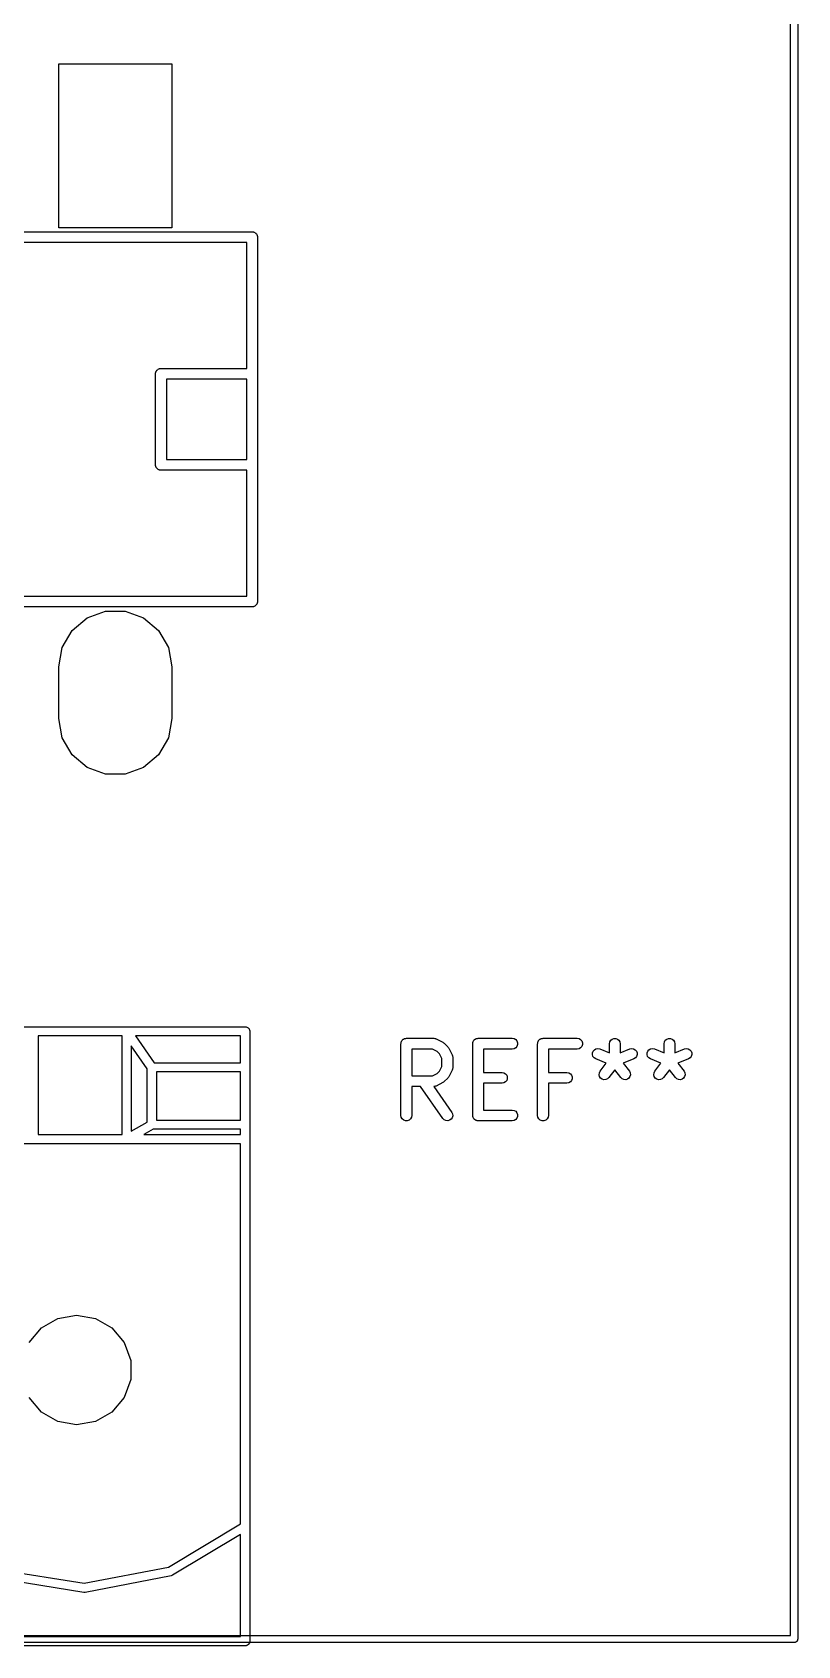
# Model space of a CAD drawing. Extents: x 10 to 287, y -200 to -10.
# Drawn here: x 201.38 to 212.05, y -130.09 to -107.61 of the extents above; entities that cross this region are included whole.
import ezdxf

# ---------------------------------------------------------------- set-up
doc = ezdxf.new("R2010")
doc.units = 0
doc.header["$MEASUREMENT"] = 0
doc.layers.add('BLACK', color=7, linetype='CONTINUOUS')

msp = doc.modelspace()

# ---------------------------------------------------------------- linework, layer by layer
at = {"layer": 'Black'}
for p, q in [((211.95, -129.95), (211.95, -30.05)), ((212.05, -30), (212.05, -130)), ((201.753, -110.333), (201.753, -108.047)), ((201.753, -108.047), (203.327, -108.047)), ((203.327, -108.047), (203.327, -110.333)), ((195.555, -110.385), (204.445, -110.385)), ((203.327, -110.333), (201.753, -110.333)), ((204.445, -110.385), (204.451, -110.386)), ((204.451, -110.386), (204.458, -110.386)), ((204.458, -110.386), (204.464, -110.388)), ((204.464, -110.388), (204.471, -110.39)), ((204.471, -110.39), (204.476, -110.393)), ((204.476, -110.393), (204.482, -110.395)), ((204.482, -110.395), (204.488, -110.399)), ((204.488, -110.399), (204.493, -110.403)), ((204.493, -110.403), (204.497, -110.408)), ((204.497, -110.408), (204.502, -110.412)), ((204.502, -110.412), (204.506, -110.417)), ((204.37, -110.535), (195.63, -110.535)), ((204.37, -112.29), (204.37, -110.535)), ((204.506, -110.417), (204.51, -110.422)), ((204.51, -110.422), (204.512, -110.429)), ((204.512, -110.429), (204.515, -110.434)), ((204.515, -110.434), (204.517, -110.441)), ((204.517, -110.441), (204.519, -110.447)), ((204.519, -110.447), (204.519, -110.454)), ((204.519, -110.454), (204.52, -110.46)), ((204.52, -110.46), (204.52, -115.54)), ((203.1, -112.365), (203.101, -112.359)), ((203.1, -113.635), (203.1, -112.365)), ((203.101, -112.352), (203.103, -112.346)), ((203.101, -112.359), (203.101, -112.352)), ((203.103, -112.346), (203.105, -112.339)), ((203.105, -112.339), (203.108, -112.334)), ((203.108, -112.334), (203.11, -112.328)), ((203.11, -112.328), (203.114, -112.322)), ((203.114, -112.322), (203.118, -112.317)), ((203.118, -112.317), (203.123, -112.313)), ((203.123, -112.313), (203.127, -112.308)), ((203.127, -112.308), (203.132, -112.304)), ((203.132, -112.304), (203.137, -112.3)), ((203.137, -112.3), (203.144, -112.298)), ((203.144, -112.298), (203.149, -112.295)), ((203.149, -112.295), (203.156, -112.293)), ((203.156, -112.293), (203.162, -112.291)), ((203.162, -112.291), (203.169, -112.291)), ((203.169, -112.291), (203.175, -112.29)), ((203.175, -112.29), (204.37, -112.29)), ((203.25, -112.44), (203.25, -113.56)), ((204.37, -112.44), (203.25, -112.44)), ((204.37, -113.56), (204.37, -112.44)), ((203.25, -113.56), (204.37, -113.56)), ((203.101, -113.641), (203.1, -113.635)), ((203.101, -113.648), (203.101, -113.641)), ((203.103, -113.654), (203.101, -113.648)), ((203.105, -113.661), (203.103, -113.654)), ((203.108, -113.666), (203.105, -113.661)), ((203.11, -113.672), (203.108, -113.666)), ((203.114, -113.678), (203.11, -113.672)), ((203.118, -113.683), (203.114, -113.678)), ((203.123, -113.687), (203.118, -113.683)), ((203.127, -113.692), (203.123, -113.687)), ((203.132, -113.696), (203.127, -113.692)), ((203.137, -113.7), (203.132, -113.696)), ((203.144, -113.702), (203.137, -113.7)), ((203.149, -113.705), (203.144, -113.702)), ((203.156, -113.707), (203.149, -113.705)), ((203.162, -113.709), (203.156, -113.707)), ((203.169, -113.709), (203.162, -113.709)), ((203.175, -113.71), (203.169, -113.709)), ((204.37, -113.71), (203.175, -113.71)), ((204.37, -115.465), (204.37, -113.71)), ((195.63, -115.465), (204.37, -115.465)), ((204.506, -115.583), (204.502, -115.588)), ((204.51, -115.578), (204.506, -115.583)), ((204.512, -115.571), (204.51, -115.578)), ((204.515, -115.566), (204.512, -115.571)), ((204.517, -115.559), (204.515, -115.566)), ((204.519, -115.553), (204.517, -115.559)), ((204.52, -115.54), (204.519, -115.546)), ((204.519, -115.546), (204.519, -115.553)), ((204.445, -115.615), (195.555, -115.615)), ((201.937, -115.944), (202.146, -115.768)), ((202.146, -115.768), (202.403, -115.675)), ((202.403, -115.675), (202.677, -115.675)), ((202.677, -115.675), (202.934, -115.768)), ((202.934, -115.768), (203.143, -115.944)), ((204.451, -115.614), (204.445, -115.615)), ((204.458, -115.614), (204.451, -115.614)), ((204.464, -115.612), (204.458, -115.614)), ((204.471, -115.61), (204.464, -115.612)), ((204.476, -115.607), (204.471, -115.61)), ((204.482, -115.605), (204.476, -115.607)), ((204.488, -115.601), (204.482, -115.605)), ((204.493, -115.597), (204.488, -115.601)), ((204.497, -115.592), (204.493, -115.597)), ((204.502, -115.588), (204.497, -115.592)), ((201.8, -116.181), (201.937, -115.944)), ((203.143, -115.944), (203.28, -116.181)), ((201.753, -116.45), (201.8, -116.181)), ((203.28, -116.181), (203.327, -116.45)), ((201.753, -117.17), (201.753, -116.45)), ((203.327, -116.45), (203.327, -117.17)), ((201.8, -117.439), (201.753, -117.17)), ((203.327, -117.17), (203.28, -117.439)), ((201.937, -117.676), (201.8, -117.439)), ((203.28, -117.439), (203.143, -117.676)), ((202.146, -117.852), (201.937, -117.676)), ((203.143, -117.676), (202.934, -117.852)), ((202.403, -117.945), (202.146, -117.852)), ((202.677, -117.945), (202.403, -117.945)), ((202.934, -117.852), (202.677, -117.945)), ((200.949, -121.468), (201.402, -121.468)), ((201.402, -121.468), (202.698, -121.468)), ((201.466, -121.594), (201.466, -122.969)), ((202.634, -121.594), (201.466, -121.594)), ((202.634, -122.969), (202.634, -121.594)), ((202.698, -121.468), (204.339, -121.468)), ((202.82, -121.594), (203.081, -121.968)), ((204.286, -121.594), (202.82, -121.594)), ((204.286, -121.968), (204.286, -121.594)), ((204.339, -121.468), (204.339, -121.467)), ((204.339, -121.467), (204.361, -121.467)), ((204.361, -121.467), (204.372, -121.471)), ((204.372, -121.471), (204.372, -121.471)), ((204.372, -121.471), (204.372, -121.471)), ((204.372, -121.471), (204.382, -121.475)), ((204.382, -121.475), (204.39, -121.482)), ((204.39, -121.482), (204.391, -121.482)), ((204.391, -121.482), (204.392, -121.483)), ((204.392, -121.483), (204.399, -121.489)), ((204.399, -121.489), (204.403, -121.497)), ((204.403, -121.497), (204.405, -121.499)), ((204.405, -121.499), (204.406, -121.502)), ((204.406, -121.502), (204.41, -121.508)), ((204.41, -121.508), (204.411, -121.516)), ((204.411, -121.516), (204.413, -121.52)), ((204.413, -121.52), (204.413, -121.525)), ((204.413, -121.525), (204.413, -121.53)), ((204.413, -121.53), (204.413, -130.03)), ((206.535, -121.659), (206.538, -121.654)), ((206.538, -121.654), (206.543, -121.649)), ((206.543, -121.649), (206.547, -121.644)), ((206.547, -121.644), (206.553, -121.641)), ((206.553, -121.641), (206.558, -121.637)), ((206.558, -121.637), (206.564, -121.635)), ((206.564, -121.635), (206.57, -121.631)), ((206.57, -121.631), (206.576, -121.63)), ((206.576, -121.63), (206.582, -121.628)), ((206.582, -121.628), (206.589, -121.628)), ((206.589, -121.628), (206.595, -121.627)), ((206.595, -121.627), (206.976, -121.627)), ((206.976, -121.627), (206.98, -121.628)), ((206.98, -121.628), (206.985, -121.627)), ((206.985, -121.627), (206.993, -121.63)), ((206.993, -121.63), (207.002, -121.631)), ((207.002, -121.631), (207.006, -121.634)), ((207.006, -121.634), (207.01, -121.635)), ((207.01, -121.635), (207.105, -121.682)), ((207.535, -121.659), (207.538, -121.654)), ((207.538, -121.654), (207.543, -121.649)), ((207.543, -121.649), (207.547, -121.644)), ((207.547, -121.644), (207.553, -121.641)), ((207.553, -121.641), (207.558, -121.637)), ((207.558, -121.637), (207.564, -121.635)), ((207.564, -121.635), (207.57, -121.631)), ((207.57, -121.631), (207.576, -121.63)), ((207.576, -121.63), (207.582, -121.628)), ((207.582, -121.628), (207.589, -121.628)), ((207.589, -121.628), (207.595, -121.627)), ((207.595, -121.627), (208.071, -121.627)), ((208.071, -121.627), (208.097, -121.631)), ((208.097, -121.631), (208.12, -121.644)), ((208.12, -121.644), (208.136, -121.664)), ((208.439, -121.659), (208.443, -121.654)), ((208.443, -121.654), (208.448, -121.649)), ((208.448, -121.649), (208.452, -121.644)), ((208.452, -121.644), (208.457, -121.641)), ((208.457, -121.641), (208.462, -121.637)), ((208.462, -121.637), (208.469, -121.635)), ((208.469, -121.635), (208.474, -121.631)), ((208.474, -121.631), (208.481, -121.63)), ((208.481, -121.63), (208.487, -121.628)), ((208.487, -121.628), (208.494, -121.628)), ((208.494, -121.628), (208.5, -121.627)), ((208.5, -121.627), (208.976, -121.627)), ((208.976, -121.627), (209.002, -121.631)), ((209.002, -121.631), (209.024, -121.644)), ((209.024, -121.644), (209.041, -121.664)), ((209.43, -121.676), (209.443, -121.654)), ((209.443, -121.654), (209.462, -121.637)), ((209.462, -121.637), (209.487, -121.628)), ((209.487, -121.628), (209.513, -121.628)), ((209.513, -121.628), (209.537, -121.637)), ((209.537, -121.637), (209.557, -121.654)), ((209.557, -121.654), (209.57, -121.676)), ((210.191, -121.676), (210.204, -121.654)), ((210.204, -121.654), (210.224, -121.637)), ((210.224, -121.637), (210.249, -121.628)), ((210.249, -121.628), (210.275, -121.628)), ((210.275, -121.628), (210.299, -121.637)), ((210.299, -121.637), (210.319, -121.654)), ((210.319, -121.654), (210.332, -121.676)), ((202.985, -122.051), (202.761, -121.732)), ((202.761, -121.732), (202.761, -122.923)), ((206.52, -121.702), (206.521, -121.695)), ((206.52, -122.702), (206.52, -121.702)), ((206.521, -121.689), (206.524, -121.683)), ((206.521, -121.695), (206.521, -121.689)), ((206.524, -121.683), (206.525, -121.676)), ((206.525, -121.676), (206.528, -121.671)), ((206.528, -121.671), (206.53, -121.664)), ((206.53, -121.664), (206.535, -121.659)), ((206.67, -121.777), (206.67, -122.151)), ((206.958, -121.777), (206.67, -121.777)), ((207.027, -121.811), (206.958, -121.777)), ((207.057, -121.842), (207.027, -121.811)), ((207.092, -121.91), (207.057, -121.842)), ((207.105, -121.682), (207.115, -121.69)), ((207.115, -121.69), (207.124, -121.696)), ((207.124, -121.696), (207.172, -121.744)), ((207.172, -121.744), (207.179, -121.754)), ((207.179, -121.754), (207.186, -121.764)), ((207.186, -121.764), (207.234, -121.859)), ((207.234, -121.859), (207.235, -121.863)), ((207.235, -121.863), (207.237, -121.867)), ((207.237, -121.867), (207.239, -121.875)), ((207.239, -121.875), (207.241, -121.884)), ((207.52, -121.702), (207.521, -121.695)), ((207.52, -122.702), (207.52, -121.702)), ((207.521, -121.689), (207.524, -121.683)), ((207.521, -121.695), (207.521, -121.689)), ((207.524, -121.683), (207.525, -121.676)), ((207.525, -121.676), (207.528, -121.671)), ((207.528, -121.671), (207.53, -121.664)), ((207.53, -121.664), (207.535, -121.659)), ((208.071, -121.777), (207.67, -121.777)), ((207.67, -121.777), (207.67, -122.103)), ((208.097, -121.772), (208.071, -121.777)), ((208.12, -121.759), (208.097, -121.772)), ((208.136, -121.739), (208.12, -121.759)), ((208.136, -121.664), (208.145, -121.689)), ((208.145, -121.715), (208.136, -121.739)), ((208.145, -121.689), (208.145, -121.715)), ((208.425, -121.702), (208.426, -121.695)), ((208.425, -122.702), (208.425, -121.702)), ((208.426, -121.689), (208.428, -121.683)), ((208.426, -121.695), (208.426, -121.689)), ((208.428, -121.683), (208.43, -121.676)), ((208.43, -121.676), (208.433, -121.671)), ((208.433, -121.671), (208.435, -121.664)), ((208.435, -121.664), (208.439, -121.659)), ((208.976, -121.777), (208.575, -121.777)), ((208.575, -121.777), (208.575, -122.103)), ((209.002, -121.772), (208.976, -121.777)), ((209.024, -121.759), (209.002, -121.772)), ((209.041, -121.739), (209.024, -121.759)), ((209.041, -121.664), (209.05, -121.689)), ((209.05, -121.715), (209.041, -121.739)), ((209.05, -121.689), (209.05, -121.715)), ((209.188, -121.829), (209.198, -121.805)), ((209.188, -121.855), (209.188, -121.829)), ((209.196, -121.88), (209.188, -121.855)), ((209.212, -121.901), (209.196, -121.88)), ((209.198, -121.805), (209.216, -121.786)), ((209.216, -121.786), (209.238, -121.773)), ((209.238, -121.773), (209.264, -121.77)), ((209.264, -121.77), (209.29, -121.775)), ((209.29, -121.775), (209.425, -121.829)), ((209.425, -121.702), (209.43, -121.676)), ((209.425, -121.829), (209.425, -121.702)), ((209.57, -121.676), (209.575, -121.702)), ((209.575, -121.702), (209.575, -121.829)), ((209.575, -121.829), (209.71, -121.775)), ((209.71, -121.775), (209.736, -121.77)), ((209.736, -121.77), (209.762, -121.773)), ((209.762, -121.773), (209.784, -121.786)), ((209.784, -121.786), (209.802, -121.805)), ((209.804, -121.88), (209.788, -121.901)), ((209.802, -121.805), (209.812, -121.829)), ((209.812, -121.855), (209.804, -121.88)), ((209.812, -121.829), (209.812, -121.855)), ((209.95, -121.829), (209.96, -121.805)), ((209.95, -121.855), (209.95, -121.829)), ((209.958, -121.88), (209.95, -121.855)), ((209.974, -121.901), (209.958, -121.88)), ((209.96, -121.805), (209.977, -121.786)), ((209.977, -121.786), (210, -121.773)), ((210, -121.773), (210.026, -121.77)), ((210.026, -121.77), (210.052, -121.775)), ((210.052, -121.775), (210.187, -121.829)), ((210.187, -121.702), (210.191, -121.676)), ((210.187, -121.829), (210.187, -121.702)), ((210.332, -121.676), (210.337, -121.702)), ((210.337, -121.702), (210.337, -121.829)), ((210.337, -121.829), (210.472, -121.775)), ((210.472, -121.775), (210.498, -121.77)), ((210.498, -121.77), (210.523, -121.773)), ((210.523, -121.773), (210.546, -121.786)), ((210.546, -121.786), (210.564, -121.805)), ((210.566, -121.88), (210.55, -121.901)), ((210.564, -121.805), (210.573, -121.829)), ((210.574, -121.855), (210.566, -121.88)), ((210.573, -121.829), (210.574, -121.855)), ((202.985, -122.795), (202.985, -122.051)), ((203.081, -121.968), (204.286, -121.968)), ((203.112, -122.095), (203.112, -122.768)), ((204.286, -122.095), (203.112, -122.095)), ((204.286, -122.768), (204.286, -122.095)), ((207.027, -122.116), (207.057, -122.086)), ((207.057, -122.086), (207.092, -122.018)), ((207.092, -122.018), (207.092, -121.91)), ((207.234, -122.069), (207.186, -122.164)), ((207.235, -122.065), (207.234, -122.069)), ((207.237, -122.061), (207.235, -122.065)), ((207.239, -122.052), (207.237, -122.061)), ((207.241, -122.044), (207.239, -122.052)), ((207.241, -121.884), (207.241, -121.888)), ((207.241, -121.888), (207.242, -121.892)), ((207.242, -122.035), (207.241, -122.039)), ((207.241, -122.039), (207.241, -122.044)), ((207.242, -121.892), (207.242, -122.035)), ((207.67, -122.103), (207.929, -122.103)), ((207.929, -122.103), (207.954, -122.108)), ((208.575, -122.103), (208.833, -122.103)), ((208.833, -122.103), (208.859, -122.108)), ((209.234, -121.914), (209.212, -121.901)), ((209.381, -121.973), (209.234, -121.914)), ((209.285, -122.109), (209.297, -122.085)), ((209.297, -122.085), (209.381, -121.973)), ((209.5, -122.065), (209.417, -122.175)), ((209.583, -122.175), (209.5, -122.065)), ((209.766, -121.914), (209.619, -121.973)), ((209.619, -121.973), (209.703, -122.085)), ((209.703, -122.085), (209.715, -122.109)), ((209.788, -121.901), (209.766, -121.914)), ((209.996, -121.914), (209.974, -121.901)), ((210.143, -121.973), (209.996, -121.914)), ((210.047, -122.109), (210.059, -122.085)), ((210.059, -122.085), (210.143, -121.973)), ((210.262, -122.065), (210.179, -122.175)), ((210.345, -122.175), (210.262, -122.065)), ((210.528, -121.914), (210.381, -121.973)), ((210.381, -121.973), (210.465, -122.085)), ((210.465, -122.085), (210.477, -122.109)), ((210.55, -121.901), (210.528, -121.914)), ((206.67, -122.151), (206.958, -122.151)), ((206.794, -122.301), (206.67, -122.301)), ((206.67, -122.301), (206.67, -122.702)), ((207.105, -122.745), (206.794, -122.301)), ((206.958, -122.151), (207.027, -122.116)), ((206.98, -122.3), (206.977, -122.301)), ((206.977, -122.301), (207.228, -122.659)), ((206.985, -122.3), (206.98, -122.3)), ((206.993, -122.298), (206.985, -122.3)), ((207.002, -122.296), (206.993, -122.298)), ((207.006, -122.294), (207.002, -122.296)), ((207.01, -122.293), (207.006, -122.294)), ((207.105, -122.245), (207.01, -122.293)), ((207.115, -122.238), (207.105, -122.245)), ((207.124, -122.231), (207.115, -122.238)), ((207.172, -122.183), (207.124, -122.231)), ((207.179, -122.174), (207.172, -122.183)), ((207.186, -122.164), (207.179, -122.174)), ((207.929, -122.253), (207.67, -122.253)), ((207.67, -122.253), (207.67, -122.627)), ((207.954, -122.249), (207.929, -122.253)), ((207.954, -122.108), (207.977, -122.121)), ((207.977, -122.236), (207.954, -122.249)), ((207.977, -122.121), (207.994, -122.141)), ((207.994, -122.216), (207.977, -122.236)), ((207.994, -122.141), (208.002, -122.165)), ((208.002, -122.191), (207.994, -122.216)), ((208.002, -122.165), (208.002, -122.191)), ((208.833, -122.253), (208.575, -122.253)), ((208.575, -122.253), (208.575, -122.702)), ((208.859, -122.249), (208.833, -122.253)), ((208.859, -122.108), (208.882, -122.121)), ((208.882, -122.236), (208.859, -122.249)), ((208.882, -122.121), (208.898, -122.141)), ((208.898, -122.216), (208.882, -122.236)), ((208.898, -122.141), (208.907, -122.165)), ((208.907, -122.191), (208.898, -122.216)), ((208.907, -122.165), (208.907, -122.191)), ((209.282, -122.135), (209.285, -122.109)), ((209.288, -122.16), (209.282, -122.135)), ((209.302, -122.182), (209.288, -122.16)), ((209.323, -122.197), (209.302, -122.182)), ((209.348, -122.205), (209.323, -122.197)), ((209.374, -122.203), (209.348, -122.205)), ((209.398, -122.193), (209.374, -122.203)), ((209.417, -122.175), (209.398, -122.193)), ((209.602, -122.193), (209.583, -122.175)), ((209.626, -122.203), (209.602, -122.193)), ((209.652, -122.205), (209.626, -122.203)), ((209.677, -122.197), (209.652, -122.205)), ((209.698, -122.182), (209.677, -122.197)), ((209.712, -122.16), (209.698, -122.182)), ((209.718, -122.135), (209.712, -122.16)), ((209.715, -122.109), (209.718, -122.135)), ((210.044, -122.135), (210.047, -122.109)), ((210.05, -122.16), (210.044, -122.135)), ((210.064, -122.182), (210.05, -122.16)), ((210.085, -122.197), (210.064, -122.182)), ((210.11, -122.205), (210.085, -122.197)), ((210.136, -122.203), (210.11, -122.205)), ((210.16, -122.193), (210.136, -122.203)), ((210.179, -122.175), (210.16, -122.193)), ((210.364, -122.193), (210.345, -122.175)), ((210.388, -122.203), (210.364, -122.193)), ((210.414, -122.205), (210.388, -122.203)), ((210.439, -122.197), (210.414, -122.205)), ((210.459, -122.182), (210.439, -122.197)), ((210.474, -122.16), (210.459, -122.182)), ((210.48, -122.135), (210.474, -122.16)), ((210.477, -122.109), (210.48, -122.135)), ((203.112, -122.768), (204.286, -122.768)), ((206.525, -122.728), (206.52, -122.702)), ((206.538, -122.75), (206.525, -122.728)), ((206.558, -122.767), (206.538, -122.75)), ((206.582, -122.776), (206.558, -122.767)), ((206.608, -122.776), (206.582, -122.776)), ((206.633, -122.767), (206.608, -122.776)), ((206.653, -122.75), (206.633, -122.767)), ((206.666, -122.728), (206.653, -122.75)), ((206.67, -122.702), (206.666, -122.728)), ((207.124, -122.763), (207.105, -122.745)), ((207.147, -122.774), (207.124, -122.763)), ((207.173, -122.777), (207.147, -122.774)), ((207.198, -122.77), (207.173, -122.777)), ((207.22, -122.755), (207.198, -122.77)), ((207.235, -122.734), (207.22, -122.755)), ((207.228, -122.659), (207.239, -122.682)), ((207.241, -122.708), (207.235, -122.734)), ((207.239, -122.682), (207.241, -122.708)), ((207.521, -122.708), (207.52, -122.702)), ((207.521, -122.715), (207.521, -122.708)), ((207.524, -122.721), (207.521, -122.715)), ((207.525, -122.728), (207.524, -122.721)), ((207.528, -122.733), (207.525, -122.728)), ((207.53, -122.739), (207.528, -122.733)), ((207.535, -122.744), (207.53, -122.739)), ((207.538, -122.75), (207.535, -122.744)), ((207.543, -122.754), (207.538, -122.75)), ((207.547, -122.759), (207.543, -122.754)), ((207.553, -122.763), (207.547, -122.759)), ((207.558, -122.767), (207.553, -122.763)), ((207.564, -122.769), (207.558, -122.767)), ((207.57, -122.772), (207.564, -122.769)), ((207.576, -122.773), (207.57, -122.772)), ((207.582, -122.776), (207.576, -122.773)), ((207.589, -122.776), (207.582, -122.776)), ((207.595, -122.777), (207.589, -122.776)), ((208.071, -122.777), (207.595, -122.777)), ((207.67, -122.627), (208.071, -122.627)), ((208.071, -122.627), (208.097, -122.631)), ((208.097, -122.772), (208.071, -122.777)), ((208.097, -122.631), (208.12, -122.644)), ((208.12, -122.759), (208.097, -122.772)), ((208.12, -122.644), (208.136, -122.664)), ((208.136, -122.739), (208.12, -122.759)), ((208.136, -122.664), (208.145, -122.689)), ((208.145, -122.715), (208.136, -122.739)), ((208.145, -122.689), (208.145, -122.715)), ((208.43, -122.728), (208.425, -122.702)), ((208.443, -122.75), (208.43, -122.728)), ((208.462, -122.767), (208.443, -122.75)), ((208.487, -122.776), (208.462, -122.767)), ((208.513, -122.776), (208.487, -122.776)), ((208.537, -122.767), (208.513, -122.776)), ((208.557, -122.75), (208.537, -122.767)), ((208.57, -122.728), (208.557, -122.75)), ((208.575, -122.702), (208.57, -122.728)), ((201.466, -122.969), (202.634, -122.969)), ((202.761, -122.923), (202.985, -122.795)), ((203.065, -122.895), (202.936, -122.969)), ((202.936, -122.969), (203.048, -122.969)), ((203.048, -122.969), (204.286, -122.969)), ((204.286, -122.895), (203.065, -122.895)), ((204.286, -122.969), (204.286, -122.895)), ((201.402, -123.096), (201.052, -123.096)), ((202.698, -123.096), (201.402, -123.096)), ((203.048, -123.096), (202.698, -123.096)), ((204.286, -123.096), (203.048, -123.096)), ((204.286, -128.393), (204.286, -123.096)), ((201.338, -125.868), (201.508, -125.664)), ((201.508, -125.664), (201.738, -125.531)), ((201.738, -125.531), (202, -125.485)), ((202, -125.485), (202.262, -125.531)), ((202.262, -125.531), (202.492, -125.664)), ((202.492, -125.664), (202.662, -125.868)), ((202.662, -125.868), (202.753, -126.117)), ((202.753, -126.117), (202.753, -126.383)), ((202.753, -126.383), (202.662, -126.632)), ((201.508, -126.836), (201.338, -126.632)), ((202.662, -126.632), (202.492, -126.836)), ((201.738, -126.969), (201.508, -126.836)), ((202, -127.015), (201.738, -126.969)), ((202.262, -126.969), (202, -127.015)), ((202.492, -126.836), (202.262, -126.969)), ((203.281, -128.996), (204.286, -128.393)), ((204.286, -128.541), (203.337, -129.111)), ((204.286, -129.966), (204.286, -128.541)), ((200.926, -129.035), (202.107, -129.223)), ((202.107, -129.223), (203.281, -128.996)), ((202.098, -129.35), (200.895, -129.158)), ((203.316, -129.118), (202.12, -129.35)), ((203.337, -129.111), (203.316, -129.118)), ((203.316, -129.118), (203.316, -129.118)), ((202.12, -129.35), (202.098, -129.35)), ((74.55, -129.95), (211.95, -129.95)), ((194.751, -129.966), (204.286, -129.966)), ((212, -130.05), (74.5, -130.05)), ((204.35, -130.093), (194.751, -130.093)), ((204.355, -130.093), (204.35, -130.093)), ((204.361, -130.093), (204.355, -130.093)), ((204.367, -130.09), (204.361, -130.093)), ((204.372, -130.09), (204.367, -130.09)), ((204.376, -130.087), (204.372, -130.09)), ((204.382, -130.085), (204.376, -130.087)), ((204.387, -130.081), (204.382, -130.085)), ((204.391, -130.078), (204.387, -130.081)), ((204.394, -130.075), (204.391, -130.078)), ((204.399, -130.071), (204.394, -130.075)), ((204.402, -130.065), (204.399, -130.071)), ((204.405, -130.062), (204.402, -130.065)), ((204.407, -130.057), (204.405, -130.062)), ((204.41, -130.052), (204.407, -130.057)), ((204.411, -130.046), (204.41, -130.052)), ((204.413, -130.041), (204.411, -130.046)), ((204.413, -130.03), (204.413, -130.035)), ((204.413, -130.035), (204.413, -130.041)), ((212.004, -130.049), (212, -130.05)), ((212.009, -130.049), (212.004, -130.049)), ((212.013, -130.048), (212.009, -130.049)), ((212.017, -130.047), (212.013, -130.048)), ((212.021, -130.045), (212.017, -130.047)), ((212.025, -130.043), (212.021, -130.045)), ((212.028, -130.04), (212.025, -130.043)), ((212.032, -130.038), (212.028, -130.04)), ((212.035, -130.035), (212.032, -130.038)), ((212.038, -130.032), (212.035, -130.035)), ((212.04, -130.028), (212.038, -130.032)), ((212.043, -130.025), (212.04, -130.028)), ((212.045, -130.021), (212.043, -130.025)), ((212.047, -130.017), (212.045, -130.021)), ((212.048, -130.013), (212.047, -130.017)), ((212.049, -130.009), (212.048, -130.013)), ((212.05, -130), (212.049, -130.004)), ((212.049, -130.004), (212.049, -130.009))]:
    msp.add_line(p, q, dxfattribs=at)

doc.saveas('drawing.dxf')
